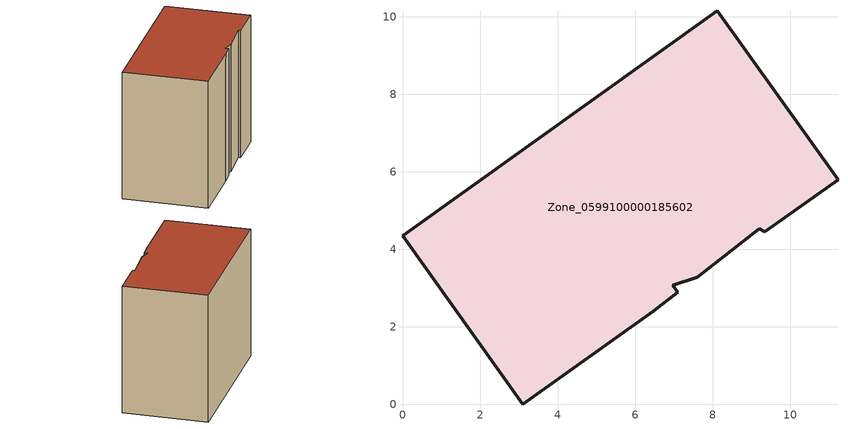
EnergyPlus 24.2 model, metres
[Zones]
Zone_0599100000185602
 floor ground (C_G): 6.97,3.07 7.1,2.89 6.46,2.4 3.1,0 0,4.35 8.12,10.16 11.23,5.8 9.34,4.45 9.21,4.53 7.6,3.29 z0
 wall outside (C_F): 0,4.35 3.1,0 6.46,2.4 7.1,2.89 6.97,3.07 7.6,3.29 9.21,4.53 9.34,4.45 11.23,5.8 8.12,10.16 0,4.35 z0:8.32
 roof outside (C_R): 7.6,3.29 9.21,4.53 9.34,4.45 11.23,5.8 8.12,10.16 0,4.35 3.1,0 6.46,2.4 7.1,2.89 6.97,3.07 z8.32
[BUILDING]
Pand.0599100000185602: North Axis=0; Terrain=City; Loads Convergence Tolerance Value=0.04; Temperature Convergence Tolerance Value=0.4; Solar Distribution=FullExterior; Maximum Number of Warmup Days=25; Minimum Number of Warmup Days=1
[Site:Location]
Rotterdam.The.Hague.AP_ZH_NLD Design_Conditions: Latitude=51.96; Longitude=4.45; Time Zone=1; Elevation=-4.5
[SITE:GROUNDTEMPERATURE:BUILDINGSURFACE]
18, 18, 18, 18, 18, 18, 18, 18, 18, 18, 18, 18
[MATERIAL] Thermal Absorptance=0.9; Solar Absorptance=0.7; Visible Absorptance=0.7
Name | Roughness | Thickness | Conductivity | Density | Specific Heat
G.TC.1975-1991 | MediumSmooth | 0.15 | 0.288461 | 540 | 1210
F.TC.1975-1991 | Rough | 0.3 | 0.230769 | 1920 | 840
R.TC.1975-1991 | MediumRough | 0.2 | 0.153846 | 1500 | 1000
[CONSTRUCTION]
C_G: G.TC.1975-1991
C_F: F.TC.1975-1991
C_R: R.TC.1975-1991
[ZONE]
Zone_0599100000185602: Type=1; Multiplier=1; Ceiling Height=Autocalculate; Volume=Autocalculate; Floor Area=autocalculate; Part of Total Floor Area=Yes
[ZONEINFILTRATION:DESIGNFLOWRATE]
Infil_Zone_0599100000185602: Zone or ZoneList or Space or SpaceList=Zone_0599100000185602; Schedule=AlwaysOn; Design Flow Rate Calculation Method=Flow/Area; Flow Rate per Floor Area=0.003; Constant Term Coefficient=1; Temperature Term Coefficient=0; Velocity Term Coefficient=0; Velocity Squared Term Coefficient=0
[HVACTEMPLATE:ZONE:IDEALLOADSAIRSYSTEM]
Zone_0599100000185602: Maximum Heating Supply Air Temperature=50; Minimum Cooling Supply Air Temperature=13; Maximum Heating Supply Air Humidity Ratio=0.0156; Minimum Cooling Supply Air Humidity Ratio=0.0077; Heating Limit=NoLimit; Cooling Limit=NoLimit; Dehumidification Control Type=ConstantSensibleHeatRatio; Cooling Sensible Heat Ratio=0.7; Dehumidification Setpoint=60; Humidification Control Type=None; Humidification Setpoint=30; Outdoor Air Method=None; Outdoor Air Flow Rate per Person=0.00944; Outdoor Air Flow Rate per Zone Floor Area=0; Outdoor Air Flow Rate per Zone=0; Demand Controlled Ventilation Type=None; Outdoor Air Economizer Type=NoEconomizer; Heat Recovery Type=None; Sensible Heat Recovery Effectiveness=0.7; Latent Heat Recovery Effectiveness=0.65
[ZONECONTROL:THERMOSTAT]
ThermostatControl_Zone_0599100000185602: Zone or ZoneList=Zone_0599100000185602; Control Type Schedule=DualSetpointControlType; Control 1=Thermostat_Zone_0599100000185602; Temperature Difference Between Cutout And Setpoint=0
[THERMOSTATSETPOINT:DUALSETPOINT]
Thermostat_Zone_0599100000185602: Heating Setpoint Temperature Schedule=HeatingSetpoint_Zone_0599100000185602; Cooling Setpoint Temperature Schedule=CoolingSetpoint_Zone_0599100000185602
[SCHEDULE:COMPACT]
HeatingSetpoint_Zone_0599100000185602: Through: 12/31, For: AllDays, Until: 24:00, 21
CoolingSetpoint_Zone_0599100000185602: Through: 12/31, For: AllDays, Until: 24:00, 24
DualSetpointControlType: Through: 12/31, For: AllDays, Until: 24:00, 4
AlwaysOn: Through: 12/31, For: AllDays, Until: 24:00, 1
